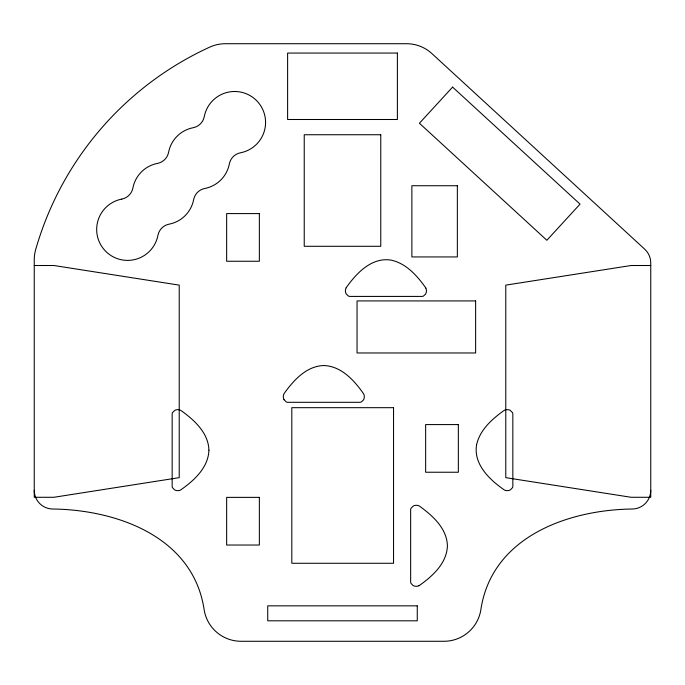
<?xml version="1.0" encoding="UTF-8"?>
<svg xmlns="http://www.w3.org/2000/svg" width="685" height="685" viewBox="0 0 685 685"><rect width="100%" height="100%" fill="white"/><g stroke="black" fill="none" stroke-linecap="round" stroke-linejoin="round"><path stroke-width="1.03" d="M346.173 287.734C356.294 273.383 371.501 257.106 390.861 260.077C406.171 263.263 417.285 275.824 425.873 288.068M418.997 585.735C432.381 576.35 446.86 563.378 447.416 545.799C446.903 528.323 432.518 515.505 419.331 506.035A6.533 6.533 0 0 0 413.269 506.018L411 508.296A3.87 3.87 0 0 0 410.649 509.88L410.649 581.719A3.87 3.87 0 0 0 411 583.312L412.935 585.427A6.525 6.525 0 0 0 418.98 585.701M34.25 265.506L53.884 265.506L179.222 285.131L179.222 477.659L53.884 497.284L34.25 497.284L34.25 259.803A37.384 37.384 0 0 1 35.697 249.52A319.124 319.124 0 0 1 209.781 47.102A37.384 37.384 0 0 1 225.331 43.72L406.599 43.72A37.384 37.384 0 0 1 431.901 53.576L644.705 249.169A18.692 18.692 0 0 1 650.75 262.937L650.75 497.284L631.116 497.284L505.778 477.659L505.778 285.131L631.116 265.506L650.75 265.506M284.001 399.689L286.304 401.958A3.87 3.87 0 0 0 287.888 402.3L359.728 402.3A3.87 3.87 0 0 0 361.312 401.949L363.427 400.014A6.525 6.525 0 0 0 363.709 393.969C354.41 380.552 341.361 366.107 323.808 365.533C306.332 366.055 293.514 380.432 284.044 393.618A6.533 6.533 0 0 0 284.027 399.68M425.839 288.085A6.525 6.525 0 0 1 425.556 294.13L423.45 296.066A3.87 3.87 0 0 1 421.857 296.417L350.018 296.417A3.87 3.87 0 0 1 348.434 296.066L346.13 293.805A6.533 6.533 0 0 1 346.19 287.743M34.25 490.323A18.692 18.692 0 0 0 52.137 508.998C117.418 509.7 193.829 537.143 204.284 610.618A37.384 37.384 0 0 0 241.06 641.28L443.94 641.28A37.384 37.384 0 0 0 480.716 610.618C491.171 537.143 567.582 509.7 632.863 508.998A18.692 18.692 0 0 0 650.75 490.323M208.925 450.139C208.368 467.718 193.881 480.699 180.506 490.075A6.525 6.525 0 0 1 174.444 489.758L172.5 487.651A3.87 3.87 0 0 1 172.158 486.067L172.158 414.219A3.87 3.87 0 0 1 172.509 412.635L174.769 410.341A6.533 6.533 0 0 1 180.831 410.401C194.043 419.828 208.403 432.68 208.925 450.139M476.503 445.224C473.549 464.687 489.955 480.039 504.494 490.075A6.525 6.525 0 0 0 510.556 489.758L512.5 487.651A3.87 3.87 0 0 0 512.842 486.067L512.842 414.219A3.87 3.87 0 0 0 512.491 412.635L510.231 410.341A6.533 6.533 0 0 0 504.169 410.401C492.095 419.032 479.637 430.009 476.503 445.224M452.597 87.106L419.417 123.24L546.861 240.264L580.041 204.13L452.597 87.106M397.386 53.062L287.614 53.062L287.614 119.498L397.386 119.498L397.386 53.062M380.766 134.739L304.234 134.739L304.234 246.292L380.766 246.292L380.766 134.739M457.357 185.721L411.873 185.721L411.873 256.935L457.357 256.935L457.357 185.721M259.358 213.592L226.649 213.592L226.649 261.259L259.358 261.259L259.358 213.592M475.63 300.921L357.048 300.921L357.048 352.972L475.63 352.972L475.63 300.921M393.541 407.678L291.81 407.678L291.81 563.275L393.541 563.275L393.541 407.678M458.351 424.58L425.642 424.58L425.642 472.239L458.351 472.239L458.351 424.58M259.358 497.37L226.649 497.37L226.649 545.029L259.358 545.029L259.358 497.37M417.268 605.848L267.732 605.848L267.732 620.807L417.268 620.807L417.268 605.848M121.776 199.104A14.017 14.017 0 0 0 132.907 187.973A30.928 30.928 0 0 1 157.464 163.415A14.017 14.017 0 0 0 168.596 152.284A30.928 30.928 0 0 1 193.144 127.727A14.017 14.017 0 0 0 204.276 116.596A30.928 30.928 0 0 1 236.599 91.55A30.928 30.928 0 0 1 265.515 120.466A30.928 30.928 0 0 1 240.469 152.789A14.017 14.017 0 0 0 229.338 163.92A30.928 30.928 0 0 1 204.781 188.469A14.017 14.017 0 0 0 193.649 199.6A30.928 30.928 0 0 1 169.092 224.158A14.017 14.017 0 0 0 157.961 235.289A30.928 30.928 0 0 1 125.646 260.334A30.928 30.928 0 0 1 96.731 231.419A30.928 30.928 0 0 1 121.776 199.104"/></g></svg>
